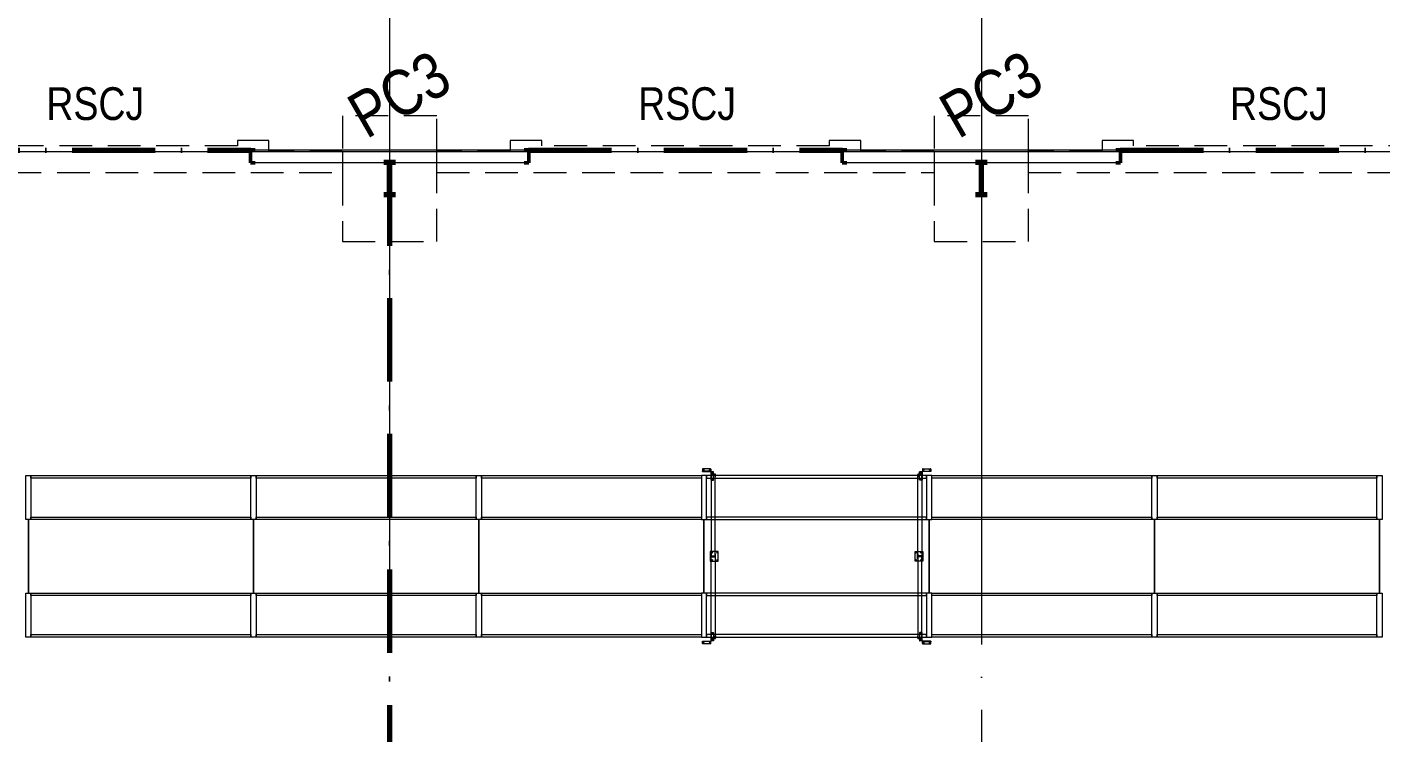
# Model space of a CAD drawing. Header units: millimetres. Extents: x 14684 to 281647, y -4596 to 240550.
# Drawn here: x 52973 to 78823, y 204360 to 217826 of the extents above; entities that cross this region are included whole.
import ezdxf

# ---------------------------------------------------------------- set-up
doc = ezdxf.new("R2010")
doc.units = ezdxf.units.MM
for name, pattern in [('_SGE_Grid Line', [16250, 15000, -625, 0, -625]), ('_SGE_Hidden', [925, 625, -300]), ('Dash Dot', [2587.5, 1587.5, -500, 0, -500])]:
    doc.linetypes.add(name, pattern=pattern)
for name, color, linetype, lineweight in [('A-ANNO-NOTE', 131, 'Continuous', 18), ('A-DETL-3', 90, 'Dash Dot', 70), ('A-WALL-1', 113, 'Continuous', 20), ('PR31272-001D-client cad _Racking__dwg-1', 133, 'Continuous', 13), ('S - REP-1', 133, 'Continuous', 13), ('S - ROWSPACER-1', 253, 'Continuous', 18), ('S-BEAM-1', 253, 'Continuous', 18), ('S-BEAM-2', 254, '_SGE_Hidden', 18), ('S-COLS', 52, 'Continuous', 18), ('S-COLS-1', 52, 'Continuous', 70), ('S-COLS-IDEN-1', 171, 'Continuous', 35), ('S-COLS-SYMB', 171, 'Continuous', 50), ('S-FNDN-1', 32, '_SGE_Hidden', 18), ('S-FRAME -100MM-1', 133, 'Continuous', 13), ('S-GRID-1', 1, '_SGE_Grid Line', 13)]:
    doc.layers.add(name, color=color, linetype=linetype, lineweight=lineweight)
doc.styles.add('Arial Narrow_1', font='ARIALN.TTF', dxfattribs={"height": 625})
doc.styles.add('Arial Narrow_2', font='ARIALN.TTF', dxfattribs={"height": 875})

# ---------------------------------------------------------------- blocks, each defined once
blk = doc.blocks.new('PR31272-001D-client cad _Racking__dwg-2745832-WAREHOUSE SLAB PLAN')
at = {"layer": 'S - REP-1'}
for p, q in [((185091, 121108), (185091, 121073)), ((185246, 121113), (185096, 121113)), ((185256, 120900), (185256, 121058)), ((185256, 121024), (185256, 121024)), ((185266, 121039), (185261, 121039)), ((185266, 121026), (185261, 121026)), ((185261, 121019), (185261, 121019)), ((185271, 121013), (185332, 121013)), ((185332, 121008), (185271, 121008)), ((185306, 120903), (185306, 121053)), ((185342, 120988), (185337, 120988)), ((189203, 120988), (189208, 120988)), ((189274, 121013), (189213, 121013)), ((189213, 121008), (189274, 121008)), ((189239, 120903), (189239, 121053)), ((189279, 121039), (189284, 121039)), ((189279, 121026), (189284, 121026)), ((189284, 121019), (189284, 121019)), ((189289, 121058), (189289, 120900)), ((189289, 121024), (189289, 121024)), ((189299, 121113), (189449, 121113)), ((189454, 121108), (189454, 121073)), ((185266, 120898), (185301, 120898)), ((185342, 120968), (185337, 120968)), ((189203, 120968), (189208, 120968)), ((189279, 120898), (189244, 120898)), ((185325, 119445), (185269, 119445)), ((185269, 119440), (185325, 119440)), ((189220, 119445), (189276, 119445)), ((189276, 119440), (189220, 119440)), ((185256, 117985), (185256, 117828)), ((185266, 117988), (185301, 117988)), ((185332, 117878), (185271, 117878)), ((185306, 117983), (185306, 117833)), ((185342, 117918), (185337, 117918)), ((185342, 117898), (185337, 117898)), ((189203, 117918), (189208, 117918)), ((189203, 117898), (189208, 117898)), ((189213, 117878), (189274, 117878)), ((189239, 117983), (189239, 117833)), ((189279, 117988), (189244, 117988)), ((189289, 117828), (189289, 117985)), ((185091, 117778), (185091, 117813)), ((185246, 117773), (185096, 117773)), ((185256, 117862), (185256, 117862)), ((185261, 117867), (185261, 117867)), ((185266, 117859), (185261, 117859)), ((185266, 117846), (185261, 117846)), ((185271, 117873), (185332, 117873)), ((189274, 117873), (189213, 117873)), ((189279, 117859), (189284, 117859)), ((189279, 117846), (189284, 117846)), ((189284, 117867), (189284, 117867)), ((189289, 117862), (189289, 117862)), ((189299, 117773), (189449, 117773)), ((189454, 117778), (189454, 117813))]:
    blk.add_line(p, q, dxfattribs=at)
at = {"layer": 'S - REP-1', "flags": 128}
for points in [[(185091, 121073), (185091, 121072), (185091, 121072), (185091, 121072), (185091, 121071), (185091, 121071), (185091, 121071), (185091, 121071), (185091, 121070), (185091, 121070), (185091, 121070), (185091, 121069), (185091, 121069), (185091, 121069), (185091, 121069), (185091, 121069), (185091, 121068), (185091, 121068), (185092, 121068), (185092, 121068), (185092, 121068), (185092, 121068), (185092, 121068), (185092, 121068), (185092, 121068)], [(185092, 121063), (185092, 121063), (185092, 121063), (185092, 121063), (185092, 121063), (185092, 121063), (185092, 121064), (185091, 121064), (185091, 121064), (185091, 121064), (185091, 121065), (185091, 121065), (185091, 121066), (185091, 121066), (185091, 121067), (185091, 121067), (185091, 121068), (185091, 121068), (185091, 121069), (185091, 121070), (185091, 121070), (185091, 121071), (185091, 121071), (185091, 121072), (185091, 121073)], [(185251, 121108), (185251, 121073), (185251, 121068), (185092, 121068), (185092, 121063), (185251, 121063)], [(185301, 121058), (185266, 121058), (185261, 121058), (185261, 120900)], [(185266, 121018), (185266, 121053), (185261, 121053), (185261, 121018)], [(185337, 121003), (185262, 121003), (185262, 119453), (185337, 119453), (185337, 121003), (185337, 120958), (185342, 120958), (185342, 121003)], [(189208, 121003), (189283, 121003), (189283, 119453), (189208, 119453), (189208, 121003), (189208, 120958), (189203, 120958), (189203, 121003)], [(189284, 120900), (189284, 121058), (189279, 121058), (189244, 121058)], [(189279, 121018), (189279, 121053), (189284, 121053), (189284, 121018)], [(189294, 121108), (189294, 121073), (189294, 121068), (189453, 121068), (189453, 121063), (189294, 121063)], [(189454, 121073), (189454, 121072), (189454, 121072), (189454, 121072), (189454, 121071), (189454, 121071), (189454, 121071), (189454, 121071), (189454, 121070), (189454, 121070), (189454, 121070), (189454, 121069), (189454, 121069), (189453, 121069), (189453, 121069), (189453, 121069), (189453, 121068), (189453, 121068), (189453, 121068), (189453, 121068), (189453, 121068), (189453, 121068), (189453, 121068), (189453, 121068), (189453, 121068)], [(189453, 121063), (189453, 121063), (189453, 121063), (189453, 121063), (189453, 121063), (189453, 121063), (189453, 121064), (189453, 121064), (189453, 121064), (189453, 121064), (189453, 121065), (189453, 121065), (189454, 121066), (189454, 121066), (189454, 121067), (189454, 121067), (189454, 121068), (189454, 121068), (189454, 121069), (189454, 121070), (189454, 121070), (189454, 121071), (189454, 121071), (189454, 121072), (189454, 121073)], [(185261, 120900), (185261, 120899), (185256, 120899), (185256, 120900)], [(185256, 120899), (185256, 120899), (185256, 120899), (185256, 120898), (185256, 120898), (185257, 120898), (185257, 120898), (185257, 120898), (185257, 120898), (185258, 120898), (185258, 120898), (185258, 120898), (185259, 120898), (185259, 120898), (185260, 120898), (185260, 120898), (185261, 120898), (185262, 120898), (185262, 120898), (185263, 120898), (185263, 120898), (185264, 120898), (185265, 120898), (185265, 120898), (185266, 120898)], [(185266, 120898), (185266, 120898), (185265, 120898), (185265, 120898), (185265, 120898), (185264, 120898), (185264, 120898), (185264, 120898), (185264, 120898), (185263, 120898), (185263, 120898), (185263, 120898), (185262, 120898), (185262, 120898), (185262, 120898), (185262, 120898), (185262, 120898), (185262, 120898), (185261, 120898), (185261, 120898), (185261, 120898), (185261, 120898), (185261, 120899), (185261, 120899), (185261, 120899)], [(189279, 120898), (189279, 120898), (189279, 120898), (189280, 120898), (189280, 120898), (189280, 120898), (189281, 120898), (189281, 120898), (189281, 120898), (189282, 120898), (189282, 120898), (189282, 120898), (189282, 120898), (189283, 120898), (189283, 120898), (189283, 120898), (189283, 120898), (189283, 120898), (189283, 120898), (189283, 120898), (189284, 120898), (189284, 120898), (189284, 120899), (189284, 120899), (189284, 120899)], [(189289, 120899), (189289, 120899), (189289, 120899), (189289, 120898), (189288, 120898), (189288, 120898), (189288, 120898), (189288, 120898), (189287, 120898), (189287, 120898), (189287, 120898), (189286, 120898), (189286, 120898), (189285, 120898), (189285, 120898), (189284, 120898), (189284, 120898), (189283, 120898), (189283, 120898), (189282, 120898), (189281, 120898), (189281, 120898), (189280, 120898), (189279, 120898), (189279, 120898)], [(189289, 120900), (189289, 120899), (189284, 120899), (189284, 120900)], [(185257, 119457), (185257, 119493), (185249, 119493), (185249, 119393), (185257, 119393), (185257, 119428)], [(185337, 117883), (185262, 117883), (185262, 119433), (185337, 119433), (185337, 117883), (185337, 117928), (185342, 117928), (185342, 117883)], [(185337, 119428), (185337, 119393), (185345, 119393), (185345, 119493), (185337, 119493), (185337, 119457)], [(189208, 119428), (189208, 119393), (189200, 119393), (189200, 119493), (189208, 119493), (189208, 119457)], [(189208, 117883), (189283, 117883), (189283, 119433), (189208, 119433), (189208, 117883), (189208, 117928), (189203, 117928), (189203, 117883)], [(189288, 119457), (189288, 119493), (189296, 119493), (189296, 119393), (189288, 119393), (189288, 119428)], [(185256, 117987), (185256, 117987), (185256, 117987), (185256, 117987), (185256, 117987), (185257, 117987), (185257, 117987), (185257, 117987), (185257, 117987), (185258, 117987), (185258, 117987), (185258, 117987), (185259, 117988), (185259, 117988), (185260, 117988), (185260, 117988), (185261, 117988), (185262, 117988), (185262, 117988), (185263, 117988), (185263, 117988), (185264, 117988), (185265, 117988), (185265, 117988), (185266, 117988)], [(185261, 117985), (185261, 117987), (185256, 117987), (185256, 117985)], [(185266, 117988), (185266, 117988), (185265, 117988), (185265, 117988), (185265, 117988), (185264, 117988), (185264, 117988), (185264, 117988), (185264, 117988), (185263, 117988), (185263, 117988), (185263, 117988), (185262, 117988), (185262, 117987), (185262, 117987), (185262, 117987), (185262, 117987), (185262, 117987), (185261, 117987), (185261, 117987), (185261, 117987), (185261, 117987), (185261, 117987), (185261, 117987), (185261, 117987)], [(185301, 117828), (185266, 117828), (185261, 117828), (185261, 117985)], [(189284, 117985), (189284, 117828), (189279, 117828), (189244, 117828)], [(189279, 117988), (189279, 117988), (189279, 117988), (189280, 117988), (189280, 117988), (189280, 117988), (189281, 117988), (189281, 117988), (189281, 117988), (189282, 117988), (189282, 117988), (189282, 117988), (189282, 117988), (189283, 117987), (189283, 117987), (189283, 117987), (189283, 117987), (189283, 117987), (189283, 117987), (189283, 117987), (189284, 117987), (189284, 117987), (189284, 117987), (189284, 117987), (189284, 117987)], [(189289, 117987), (189289, 117987), (189289, 117987), (189289, 117987), (189288, 117987), (189288, 117987), (189288, 117987), (189288, 117987), (189287, 117987), (189287, 117987), (189287, 117987), (189286, 117987), (189286, 117988), (189285, 117988), (189285, 117988), (189284, 117988), (189284, 117988), (189283, 117988), (189283, 117988), (189282, 117988), (189281, 117988), (189281, 117988), (189280, 117988), (189279, 117988), (189279, 117988)], [(189289, 117985), (189289, 117987), (189284, 117987), (189284, 117985)], [(185092, 117823), (185092, 117823), (185092, 117823), (185092, 117823), (185092, 117822), (185092, 117822), (185092, 117822), (185091, 117822), (185091, 117821), (185091, 117821), (185091, 117821), (185091, 117820), (185091, 117820), (185091, 117819), (185091, 117819), (185091, 117818), (185091, 117818), (185091, 117817), (185091, 117817), (185091, 117816), (185091, 117815), (185091, 117815), (185091, 117814), (185091, 117813), (185091, 117813)], [(185091, 117813), (185091, 117813), (185091, 117813), (185091, 117814), (185091, 117814), (185091, 117814), (185091, 117815), (185091, 117815), (185091, 117815), (185091, 117816), (185091, 117816), (185091, 117816), (185091, 117816), (185091, 117817), (185091, 117817), (185091, 117817), (185091, 117817), (185091, 117817), (185092, 117817), (185092, 117818), (185092, 117818), (185092, 117818), (185092, 117818), (185092, 117818), (185092, 117818)], [(185251, 117778), (185251, 117813), (185251, 117818), (185092, 117818), (185092, 117823), (185251, 117823)], [(185266, 117868), (185266, 117833), (185261, 117833), (185261, 117868)], [(189279, 117868), (189279, 117833), (189284, 117833), (189284, 117868)], [(189294, 117778), (189294, 117813), (189294, 117818), (189453, 117818), (189453, 117823), (189294, 117823)], [(189453, 117823), (189453, 117823), (189453, 117823), (189453, 117823), (189453, 117822), (189453, 117822), (189453, 117822), (189453, 117822), (189453, 117821), (189453, 117821), (189453, 117821), (189453, 117820), (189454, 117820), (189454, 117819), (189454, 117819), (189454, 117818), (189454, 117818), (189454, 117817), (189454, 117817), (189454, 117816), (189454, 117815), (189454, 117815), (189454, 117814), (189454, 117813), (189454, 117813)], [(189454, 117813), (189454, 117813), (189454, 117813), (189454, 117814), (189454, 117814), (189454, 117814), (189454, 117815), (189454, 117815), (189454, 117815), (189454, 117816), (189454, 117816), (189454, 117816), (189454, 117816), (189453, 117817), (189453, 117817), (189453, 117817), (189453, 117817), (189453, 117817), (189453, 117817), (189453, 117818), (189453, 117818), (189453, 117818), (189453, 117818), (189453, 117818), (189453, 117818)]]:
    blk.add_lwpolyline(points, dxfattribs=at)
for points in [[(185242, 119353), (185392, 119353), (185392, 119533), (185242, 119533)], [(189303, 119353), (189153, 119353), (189153, 119533), (189303, 119533)]]:
    blk.add_lwpolyline(points, close=True, dxfattribs=at)
at = {"layer": 'S - REP-1'}
for centre in [(185111, 121093), (185231, 121093), (185286, 121038), (189259, 121038), (189314, 121093), (189434, 121093), (185286, 120918), (189259, 120918), (185277, 119513), (185372, 119513), (189173, 119513), (189268, 119513), (185277, 119373), (185372, 119373), (189173, 119373), (189268, 119373), (185286, 117968), (189259, 117968), (185111, 117793), (185231, 117793), (185286, 117848), (189259, 117848), (189314, 117793), (189434, 117793)]:
    blk.add_circle(centre, 8, dxfattribs=at)
for centre, radius, start, end in [((185096, 121108), 5, 90.0005, 180.0005), ((185246, 121108), 5, 0.0005, 90.0005), ((185251, 121058), 10, 0.0005, 90.0005), ((185251, 121058), 5, 0.0005, 90.0005), ((185271, 121018), 10, 180.0005, 270.0005), ((185271, 121018), 5, 180.0005, 270.0005), ((185301, 121053), 5, 0.0005, 90.0005), ((185332, 121003), 10, 0.0005, 90.0005), ((185332, 121003), 5, 0.0005, 90.0005), ((189213, 121003), 10, 89.9995, 179.9995), ((189213, 121003), 5, 89.9995, 179.9995), ((189244, 121053), 5, 89.9995, 179.9995), ((189274, 121018), 10, 269.9995, 359.9995), ((189274, 121018), 5, 269.9995, 359.9995), ((189294, 121058), 10, 89.9995, 179.9995), ((189294, 121058), 5, 89.9995, 179.9995), ((189299, 121108), 5, 89.9995, 179.9995), ((189449, 121108), 5, 359.9995, 89.9995), ((185301, 120903), 5, 270.0005, 0.0005), ((189244, 120903), 5, 179.9995, 269.9995), ((185269, 119457), 12, 180.0005, 270.0005), ((185269, 119428), 12, 90.0005, 180.0005), ((185325, 119457), 12, 270.0005, 0.0005), ((185325, 119428), 12, 0.0005, 90.0005), ((189220, 119457), 12, 179.9995, 269.9995), ((189220, 119428), 12, 89.9995, 179.9995), ((189276, 119457), 12, 269.9995, 359.9995), ((189276, 119428), 12, 359.9995, 89.9995), ((185271, 117868), 10, 89.9995, 179.9995), ((185301, 117983), 5, 359.9995, 89.9995), ((185332, 117883), 10, 269.9995, 359.9995), ((185332, 117883), 5, 269.9995, 359.9995), ((189213, 117883), 10, 180.0005, 270.0005), ((189213, 117883), 5, 180.0005, 270.0005), ((189244, 117983), 5, 90.0005, 180.0005), ((189274, 117868), 10, 0.0005, 90.0005), ((185096, 117778), 5, 179.9995, 269.9995), ((185246, 117778), 5, 269.9995, 359.9995), ((185251, 117828), 10, 269.9995, 359.9995), ((185251, 117828), 5, 269.9995, 359.9995), ((185271, 117868), 5, 89.9995, 179.9995), ((185301, 117833), 5, 269.9995, 359.9995), ((189244, 117833), 5, 180.0005, 270.0005), ((189274, 117868), 5, 0.0005, 90.0005), ((189294, 117828), 10, 180.0005, 270.0005), ((189294, 117828), 5, 180.0005, 270.0005), ((189299, 117778), 5, 180.0005, 270.0005), ((189449, 117778), 5, 270.0005, 0.0005)]:
    blk.add_arc(centre, radius, start, end, dxfattribs=at)
at = {"layer": 'S - ROWSPACER-1', "flags": 128}
for points in [[(172222, 120143), (172222, 118743)], [(176522, 120143), (176522, 118743)], [(180822, 120143), (180822, 118743)], [(185122, 120143), (185122, 118743)], [(189422, 120143), (189422, 118743)], [(193722, 120143), (193722, 118743)], [(198022, 120143), (198022, 118743)]]:
    blk.add_lwpolyline(points, close=True, dxfattribs=at)
at = {"layer": 'S-BEAM-1', "flags": 128}
for points in [[(176472, 120933), (172272, 120933), (172272, 120983), (176472, 120983)], [(180772, 120933), (176572, 120933), (176572, 120983), (180772, 120983)], [(185072, 120933), (180872, 120933), (180872, 120983), (185072, 120983)], [(185172, 120933), (189372, 120933), (189372, 120983), (185172, 120983)], [(193672, 120933), (189472, 120933), (189472, 120983), (193672, 120983)], [(197972, 120933), (193772, 120933), (193772, 120983), (197972, 120983)], [(176472, 120143), (172272, 120143), (172272, 120193), (176472, 120193)], [(180772, 120143), (176572, 120143), (176572, 120193), (180772, 120193)], [(185072, 120143), (180872, 120143), (180872, 120193), (185072, 120193)], [(185172, 120143), (189372, 120143), (189372, 120193), (185172, 120193)], [(193672, 120143), (189472, 120143), (189472, 120193), (193672, 120193)], [(197972, 120143), (193772, 120143), (193772, 120193), (197972, 120193)], [(176472, 118693), (172272, 118693), (172272, 118743), (176472, 118743)], [(180772, 118693), (176572, 118693), (176572, 118743), (180772, 118743)], [(185072, 118693), (180872, 118693), (180872, 118743), (185072, 118743)], [(185172, 118693), (189372, 118693), (189372, 118743), (185172, 118743)], [(193672, 118693), (189472, 118693), (189472, 118743), (193672, 118743)], [(197972, 118693), (193772, 118693), (193772, 118743), (197972, 118743)], [(176472, 117903), (172272, 117903), (172272, 117953), (176472, 117953)], [(180772, 117903), (176572, 117903), (176572, 117953), (180772, 117953)], [(185072, 117903), (180872, 117903), (180872, 117953), (185072, 117953)], [(185172, 117903), (189372, 117903), (189372, 117953), (185172, 117953)], [(193672, 117903), (189472, 117903), (189472, 117953), (193672, 117953)], [(197972, 117903), (193772, 117903), (193772, 117953), (197972, 117953)]]:
    blk.add_lwpolyline(points, close=True, dxfattribs=at)
at = {"layer": 'S-FRAME -100MM-1', "flags": 128}
for points in [[(172172, 120983), (172272, 120983), (172272, 120143), (172172, 120143), (172172, 120983), (172272, 120983), (172272, 120143), (172172, 120143)], [(176472, 120983), (176572, 120983), (176572, 120143), (176472, 120143), (176472, 120983), (176572, 120983), (176572, 120143), (176472, 120143)], [(180772, 120983), (180872, 120983), (180872, 120143), (180772, 120143), (180772, 120983), (180872, 120983), (180872, 120143), (180772, 120143)], [(185072, 120983), (185072, 120143), (185172, 120143), (185172, 120983), (185072, 120983), (185072, 120143), (185172, 120143), (185172, 120983)], [(189372, 120983), (189372, 120143), (189472, 120143), (189472, 120983), (189372, 120983), (189372, 120143), (189472, 120143), (189472, 120983)], [(193672, 120983), (193772, 120983), (193772, 120143), (193672, 120143), (193672, 120983), (193772, 120983), (193772, 120143), (193672, 120143)], [(197972, 120983), (198072, 120983), (198072, 120143), (197972, 120143), (197972, 120983), (198072, 120983), (198072, 120143), (197972, 120143)], [(172172, 118743), (172272, 118743), (172272, 117903), (172172, 117903), (172172, 118743), (172272, 118743), (172272, 117903), (172172, 117903)], [(176472, 118743), (176572, 118743), (176572, 117903), (176472, 117903), (176472, 118743), (176572, 118743), (176572, 117903), (176472, 117903)], [(180772, 118743), (180872, 118743), (180872, 117903), (180772, 117903), (180772, 118743), (180872, 118743), (180872, 117903), (180772, 117903)], [(185072, 118743), (185072, 117903), (185172, 117903), (185172, 118743), (185072, 118743), (185072, 117903), (185172, 117903), (185172, 118743)], [(189372, 118743), (189372, 117903), (189472, 117903), (189472, 118743), (189372, 118743), (189372, 117903), (189472, 117903), (189472, 118743)], [(193672, 118743), (193772, 118743), (193772, 117903), (193672, 117903), (193672, 118743), (193772, 118743), (193772, 117903), (193672, 117903)], [(197972, 118743), (198072, 118743), (198072, 117903), (197972, 117903), (197972, 118743), (198072, 118743), (198072, 117903), (197972, 117903)]]:
    blk.add_lwpolyline(points, close=True, dxfattribs=at)
blk = doc.blocks.new('SGE_SFR-Column-Steel-G350 - PC3 - 610 225 16 12-2771151-WAREHOUSE SLAB PLAN')
at = {"layer": 'S-COLS-1'}
for p, q in [((112.5, 305), (-112.5, 305)), ((0, -305), (0, 305)), ((-112.5, -305), (112.5, -305))]:
    blk.add_line(p, q, dxfattribs=at)
blk = doc.blocks.new('SGE Door Column - DC1 - 250 PFC _ 50 x 5_0 EA-2346735-WAREHOUSE SLAB PLAN')
at = {"layer": 'S-COLS-SYMB'}
for p, q in [((0, 250), (90, 250)), ((0, 0), (0, 250)), ((0, 0), (90, 0))]:
    blk.add_line(p, q, dxfattribs=at)
blk = doc.blocks.new('SGE Door Column - DC1 - 250 PFC _ 50 x 5_0 EA-2346541-WAREHOUSE SLAB PLAN')
at = {"layer": 'S-COLS-SYMB'}
for p, q in [((0, 0), (90, 0)), ((0, 0), (0, -250)), ((0, -250), (90, -250))]:
    blk.add_line(p, q, dxfattribs=at)

msp = doc.modelspace()

# ---------------------------------------------------------------- linework, layer by layer
at = {"layer": 'A-DETL-3'}
for p, q in [((51245, 215480), (57245, 215480)), ((62545, 215480), (68545, 215480)), ((73845, 215480), (79845, 215480)), ((59895, 215240), (59895, 171690))]:
    msp.add_line(p, q, dxfattribs=at)
at = {"layer": 'A-WALL-1'}
for p, q in [((62545, 215480), (57245, 215480)), ((57245, 215480), (57245, 215240)), ((62545, 215240), (62545, 215480)), ((73845, 215480), (68545, 215480)), ((68545, 215480), (68545, 215240)), ((73845, 215240), (73845, 215480)), ((57245, 215240), (62545, 215240)), ((68545, 215240), (73845, 215240))]:
    msp.add_line(p, q, dxfattribs=at)
at = {"layer": 'S-BEAM-2'}
for p, q in [((56990, 215560), (51500, 215560)), ((58995, 215450), (57590, 215450)), ((58995, 215450), (58995, 215050)), ((62200, 215450), (60795, 215450)), ((60795, 215050), (60795, 215450)), ((68290, 215560), (62800, 215560)), ((70295, 215450), (68890, 215450)), ((70295, 215450), (70295, 215050)), ((73500, 215450), (72095, 215450)), ((72095, 215050), (72095, 215450)), ((79590, 215560), (74100, 215560)), ((49845, 215050), (58995, 215050)), ((60795, 215050), (70295, 215050)), ((72095, 215050), (81595, 215050))]:
    msp.add_line(p, q, dxfattribs=at)
at = {"layer": 'S-FNDN-1'}
for p, q in [((60795, 216135), (58995, 216135)), ((58995, 216135), (58995, 215450)), ((60795, 215450), (60795, 216135)), ((72095, 216135), (70295, 216135)), ((70295, 216135), (70295, 215450)), ((72095, 215450), (72095, 216135)), ((57590, 215660), (56990, 215660)), ((56990, 215660), (56990, 215560)), ((57590, 215450), (57590, 215660)), ((62200, 215660), (62200, 215450)), ((62800, 215660), (62200, 215660)), ((62800, 215560), (62800, 215660)), ((68890, 215660), (68290, 215660)), ((68290, 215660), (68290, 215560)), ((68890, 215450), (68890, 215660)), ((73500, 215660), (73500, 215450)), ((74100, 215660), (73500, 215660)), ((74100, 215560), (74100, 215660)), ((58995, 215050), (58995, 213735)), ((60795, 213735), (60795, 215050)), ((70295, 215050), (70295, 213735)), ((72095, 213735), (72095, 215050)), ((58995, 213735), (60795, 213735)), ((70295, 213735), (72095, 213735))]:
    msp.add_line(p, q, dxfattribs=at)
at = {"layer": 'S-GRID-1'}
for p, q in [((59895, 237300), (59895, 139401)), ((71195, 237300), (71195, 139401)), ((17934, 215450), (223625, 215450))]:
    msp.add_line(p, q, dxfattribs=at)

# ---------------------------------------------------------------- block references
at = {"layer": 'PR31272-001D-client cad _Racking__dwg-1'}
msp.add_blockref('PR31272-001D-client cad _Racking__dwg-2745832-WAREHOUSE SLAB PLAN', (-119224, 88286), dxfattribs=at)
at = {"layer": 'S-COLS'}
for p in [(57237, 215485), (68537, 215485)]:
    msp.add_blockref('SGE Door Column - DC1 - 250 PFC _ 50 x 5_0 EA-2346541-WAREHOUSE SLAB PLAN', p, dxfattribs=at)
at = {"layer": 'S-COLS', "rotation": 180}
for p in [(62553, 215485), (73853, 215485)]:
    msp.add_blockref('SGE Door Column - DC1 - 250 PFC _ 50 x 5_0 EA-2346735-WAREHOUSE SLAB PLAN', p, dxfattribs=at)
at = {"layer": 'S-COLS-1'}
for p in [(59895, 214935), (71195, 214935)]:
    msp.add_blockref('SGE_SFR-Column-Steel-G350 - PC3 - 610 225 16 12-2771151-WAREHOUSE SLAB PLAN', p, dxfattribs=at)

# ---------------------------------------------------------------- texts
at = {"layer": 'A-ANNO-NOTE', "char_height": 625, "width": 2264.77, "attachment_point": 1, "style": 'Arial Narrow_1'}
for insert in [(53342, 216678), (64642, 216678), (75942, 216678)]:
    msp.add_mtext('RSCJ', dxfattribs=dict(at, insert=insert))
at = {"layer": 'S-COLS-IDEN-1', "char_height": 875, "width": 2385.02, "attachment_point": 1, "rotation": 30, "style": 'Arial Narrow_2'}
for insert in [(59014, 216438), (70314, 216438)]:
    msp.add_mtext('PC3', dxfattribs=dict(at, insert=insert))

doc.saveas('drawing.dxf')
